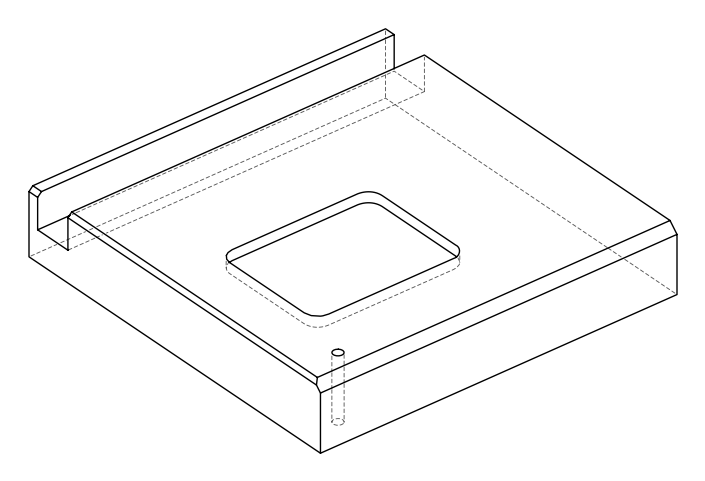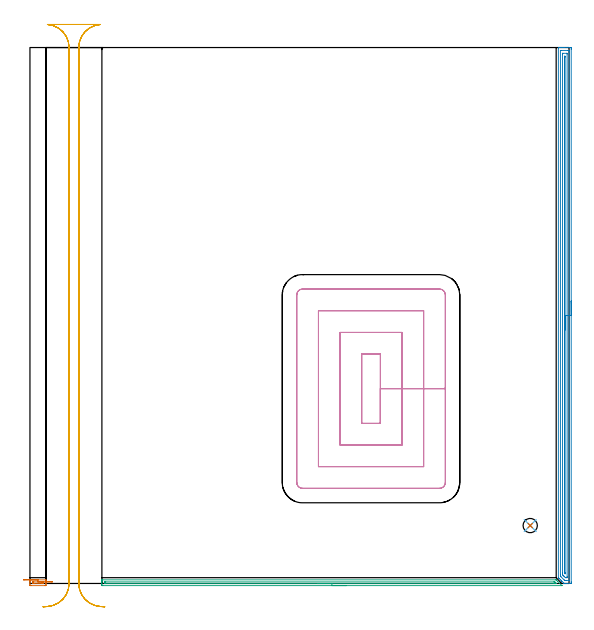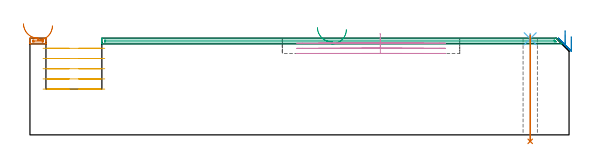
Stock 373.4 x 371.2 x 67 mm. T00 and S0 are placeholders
(PLAN: 7 operations, 4 tool changes, 34.6 min)
(1 AREA_MILL | FG_CHAMFER_SURFACE | UGT0205_001 | 0.34 min | 110 mm3)
(2 AREA_MILL_1 | FG_CHAMFER_SURFACE_1 | UGT0205_001 | 12.02 min | 14702 mm3)
(3 AREA_MILL_2 | FG_CHAMFER_SURFACE_2 | UGT0205_001 | 5.23 min | 2550 mm3)
(4 MILL_RECTANGULAR_POCKET | POCKET_RECTANGULAR_STRAIGHT | UGT0201_094 | Follow Part, ap 5, ae 75% | 7.79 min | 204082 mm3)
(5 MILL_RECTANGULAR_SLOT | SLOT_RECTANGULAR | UGT0201_004 | Follow Part, ap 8, ae 75% | 8.9 min | 507143 mm3)
(6 SPOT_DRILL | STEP1HOLE | NXT0321_9005460120000 | 0.03 min | 20 mm3)
(7 DRILL_THROUGH_HOLE_INTO_CENTER | STEP1HOLE | UGT0301_494 | 0.3 min | 5120 mm3)
(TOOL UGT0205_001 | Chamfer Mill 20 x 3 x 45 deg. | D20 FL50 Z2)
(TOOL UGT0201_094 | End mill 20 mm | D20 FL38 Z4)
(TOOL UGT0201_004 | End Mill 32 mm | D32 FL53 Z6)
(TOOL NXT0321_9005460120000 | NC Spot Drill, 142deg, 12mm, Carbide, Uncoated | D12 PA142 FL30 Z2)
(TOOL UGT0301_494 | Carbide Drill 9.9 mm | D9.9 PA118 FL87 Z2)
(OP 1 AREA_MILL)
G17 G21 G94 G90
T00 M6
G54
G17 G0 G90 X-4.45 Y2.5 S1061 M3
G43 Z77. H0
G94 G1 X-4.412 Z76.128 F250.
X-4.298 Z75.263
X-4.109 Z74.412
X-3.847 Z73.58
X-3.513 Z72.774
X-3.11 Z72.
X-2.642 Z71.264
X-2.11 Z70.572
X-1.521 Z69.929
X-0.878 Z69.34
X-0.186 Z68.808
X0.55 Z68.34
X1.324 Z67.937
X2.13 Z67.603
X2.962 Z67.341
X3.813 Z67.152
X4.678 Z67.038
X5.55 Z67.
X10.916
X11.09 Y2.497 Z66.988
X11.098 Y2.393 Z66.885
X11.1 Y2.283 Z66.782
Y2.083 Z66.583
Y1.368 Z65.863
Y0.142 Z64.639
Y-0.368 Z64.126
Y-0.981 Z63.515
X11.097 Y-1.236 Z63.259
X11.09 Y-1.494 Z63.002
X10.739 Y-1.498 Z63.
X10.469 Y-1.5
X0.631
X0.361 Y-1.498
X0.01 Y-1.494 Z63.002
X0. Y-1.236 Z63.259
Y-0.981 Z63.515
Y-0.368 Z64.126
Y1.011 Z65.506
Y1.368 Z65.863
Y2.083 Z66.583
Y2.283 Z66.782
X0.002 Y2.393 Z66.885
X0.01 Y2.497 Z66.988
X0.184 Y2.5 Z67.
X5.55
Y1.086 Z65.586
X8.077
X8.68 Y1.085 Z65.585
X8.973 Y1.084 Z65.584
X9.051 Y1.081 Z65.581
X9.085 Y1.079 Z65.579
X9.09 Y1.063 Z65.563
X9.097 Y0.964 Z65.464
X9.099 Y0.5 Z65.
X9.097 Y0.095 Z64.595
X9.09 Y-0.043 Z64.457
X9.086 Y-0.079 Z64.421
X9.056 Y-0.081 Z64.419
X8.982 Y-0.083 Z64.417
X8.68 Y-0.085 Z64.415
X8.389 Y-0.086 Z64.414
X3.023
X2.42 Y-0.085 Z64.415
X2.127 Y-0.084 Z64.416
X2.049 Y-0.081 Z64.419
X2.015 Y-0.079 Z64.421
X2.01 Y-0.063 Z64.437
X2.003 Y0.036 Z64.536
X2.001 Y0.5 Z65.
X2.003 Y0.905 Z65.405
X2.01 Y1.043 Z65.543
X2.014 Y1.079 Z65.579
X2.044 Y1.081 Z65.581
X2.118 Y1.083 Z65.583
X2.42 Y1.085 Z65.585
X2.711 Y1.086 Z65.586
X5.55
X6.422 Z65.624
X7.286 Z65.738
X8.138 Z65.926
X8.97 Z66.189
X9.776 Z66.523
X10.55 Z66.926
X11.286 Z67.394
X11.978 Z67.925
X12.621 Z68.515
X13.21 Z69.158
X13.741 Z69.85
X14.21 Z70.586
X14.613 Z71.36
X14.947 Z72.166
X15.209 Z72.998
X15.398 Z73.849
X15.512 Z74.714
X15.55 Z75.586
G0 Z77.
M5
M2
(OP 2 AREA_MILL_1)
G17 G21 G94 G90
T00 M6
G54
G17 G0 G90 X374.9 Y195.6 S1061 M3
G43 Z77. H0
Z68.1
G94 G1 Y195.562 Z67.229 F250.
Y195.448 Z66.364
Y195.259 Z65.512
Y194.997 Z64.68
Y194.663 Z63.874
Y194.26 Z63.1
Y193.792 Z62.364
Y193.26 Z61.672
Y192.671 Z61.029
Y192.028 Z60.44
Y191.336 Z59.909
Y190.6 Z59.44
Y189.826 Z59.037
Y189.02 Z58.703
Y188.188 Z58.441
Y187.336 Z58.252
Y186.472 Z58.138
Y185.6 Z58.1
Y1.034
X374.899 Y0.622 Z58.101
X374.894 Y0.146 Z58.103
X374.891 Y0.009 Z58.105
X374.424 Y0. Z58.571
X371.775 Z61.221
X371.083 Z61.916
X370.7 Z62.3
X370.008 Y0.006 Z62.991
X370. Y0.01 Z62.999
X369.827 Y0.175 Z63.173
X368.4 Y1.6 Z64.6
X368.242 Y1.756 Z64.755
X368.186 Y1.813 Z64.812
X367.547 Y2.453 Z65.453
X367.359 Y2.64 Z65.638
X366.697 Y3.303 Z66.303
X366.476 Y3.524 Z66.524
X366.218 Y3.782 Z66.781
X366.004 Y3.993 Z66.989
X366. Y4.196 Z67.
Y371.025
X366.003 Y371.191 Z66.988
X366.013 Y371.192 Z66.978
X366.372 Y371.2 Z66.627
X366.667 Z66.332
X367.359 Z65.636
X368.588 Z64.409
X369.125 Z63.869
X369.74 Z63.256
X374.156 Z58.842
X374.424 Y371.197 Z58.573
X374.892 Y371.191 Z58.106
X374.894 Y371.054 Z58.104
X374.898 Y370.578 Z58.102
X374.9 Y370.097 Z58.1
Y185.6
X373.486 Z59.514
X373.485 Y2.095 Z59.515
X373.484 Y2.043 Z59.516
X373.482 Y2.018 Z59.518
X373.48 Y2.012 Z59.52
X373.465 Y2.01 Z59.535
X373.061 Y2.001 Z59.939
X371.295 Z61.705
X370.892 Y2.004 Z62.108
X370.488 Y2.01 Z62.512
X370.444 Y2.017 Z62.556
X370.418 Y2.04 Z62.582
X370.363 Y2.09 Z62.637
X370.255 Y2.195 Z62.745
X370.041 Y2.409 Z62.959
X367.804 Y4.647 Z65.196
X367.584 Y4.87 Z65.416
X367.474 Y4.984 Z65.526
X367.422 Y5.039 Z65.578
X367.414 Y5.983 Z65.586
X367.415 Y369.105 Z65.585
X367.416 Y369.157 Z65.584
X367.418 Y369.182 Z65.582
X367.42 Y369.188 Z65.58
X367.434 Y369.19 Z65.566
X367.839 Y369.198 Z65.161
X372.254 Y369.2 Z60.746
X372.658 Y369.199 Z60.342
X373.14 Y369.197 Z59.86
X373.372 Y369.19 Z59.628
X373.479 Y369.177 Z59.521
X373.485 Y368.848 Z59.515
Y368.791
X373.486 Y185.6 Z59.514
X372.071 Z60.929
Y4.79
X372.069 Y4.196 Z60.931
X372.066 Y4.047 Z60.934
X372.065 Y4.017 Z60.935
X372.032 Y4.01 Z60.968
X371.966 Y4.003 Z61.034
X371.775 Y4.002 Z61.225
X371.078 Y4.007 Z61.922
X370.892 Y4.017 Z62.108
X370.707 Y4.196 Z62.293
X370.008 Y4.891 Z62.992
X369.809 Y5.09 Z63.191
X369.125 Y5.775 Z63.875
X368.92 Y5.983 Z64.08
X368.85 Y6.061 Z64.15
X368.835 Y6.099 Z64.165
X368.833 Y6.134 Z64.167
X368.83 Y6.282 Z64.17
X368.829 Y6.877 Z64.171
X368.828 Y7.177 Z64.172
X368.829 Y366.41 Z64.171
X368.831 Y367.004 Z64.169
X368.834 Y367.153 Z64.166
X368.835 Y367.183 Z64.165
X368.868 Y367.19 Z64.132
X368.934 Y367.197 Z64.066
X369.125 Y367.199 Z63.875
X371.582 Z61.418
X371.775 Y367.195 Z61.225
X371.968 Y367.19 Z61.032
X372.065 Y367.175 Z60.935
X372.068 Y367.104 Z60.932
X372.069 Y367.004 Z60.931
X372.071 Y366.704 Z60.929
Y185.6
X370.657 Z62.343
Y7.534
X370.656 Y7.115 Z62.344
X370.654 Y6.877 Z62.346
X370.65 Y6.751 Z62.35
X370.647 Y6.713 Z62.353
X370.621 Y6.738 Z62.379
X370.483 Y6.877 Z62.517
X370.25 Y7.14 Z62.75
X370.245 Y7.394 Z62.755
X370.243 Y7.533 Z62.757
Y364.323
X370.244 Y364.56 Z62.756
X370.246 Y364.976 Z62.754
X370.25 Y365.18 Z62.75
X370.45 Y365.19 Z62.55
X370.65 Y365.18 Z62.35
X370.653 Y364.979 Z62.347
X370.656 Y364.561 Z62.344
X370.657 Y185.6 Z62.343
Y184.728 Z62.381
Y183.864 Z62.495
Y183.012 Z62.683
Y182.18 Z62.946
Y181.374 Z63.28
Y180.6 Z63.682
Y179.864 Z64.151
Y179.172 Z64.682
Y178.529 Z65.272
Y177.94 Z65.915
Y177.408 Z66.607
Y176.94 Z67.343
Y176.537 Z68.117
Y176.203 Z68.923
Y175.941 Z69.755
Y175.752 Z70.606
Y175.638 Z71.471
Y175.6 Z72.343
G0 Z77.
M5
M2
(OP 3 AREA_MILL_2)
G17 G21 G94 G90
T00 M6
G54
G17 G0 G90 X219.15 Y-1.5 S1061 M3
G43 Z77. H0
Z73.
G94 G1 X219.112 Z72.128 F250.
X218.998 Z71.264
X218.809 Z70.412
X218.547 Z69.58
X218.213 Z68.774
X217.81 Z68.
X217.342 Z67.264
X216.81 Z66.572
X216.221 Z65.929
X215.578 Z65.34
X214.886 Z64.808
X214.15 Z64.34
X213.376 Z63.937
X212.57 Z63.603
X211.738 Z63.341
X210.886 Z63.152
X210.022 Z63.038
X209.15 Z63.
X50.43
X50.16 Y-1.498
X49.81 Y-1.494 Z63.002
X49.8 Y-1.236 Z63.259
Y-0.98 Z63.516
Y-0.368 Z64.126
Y0.145 Z64.642
Y0.5 Z64.996
Y1.013 Z65.509
Y1.368 Z65.863
Y2.078 Z66.577
Y2.284 Z66.784
X49.801 Y2.392 Z66.884
X49.803 Y2.45 Z66.941
X49.81 Y2.497 Z66.988
X49.983 Y2.5 Z67.
X364.293
X364.495 Y2.496 Z66.989
X364.58 Y2.422 Z66.919
X365.543 Y1.457 Z65.957
X368.403 Y-1.402 Z63.097
X368.482 Y-1.492 Z63.004
X368.451 Y-1.497 Z63.002
X368.372 Y-1.5 Z63.
X209.15
Y-0.086 Z64.414
X52.218 Y-0.085 Z64.415
X51.926 Y-0.084 Z64.416
X51.848 Y-0.081 Z64.419
X51.815 Y-0.079 Z64.421
X51.81 Y-0.063 Z64.437
X51.803 Y0.035 Z64.535
X51.801 Y0.5 Z65.
X51.803 Y0.903 Z65.403
X51.81 Y1.041 Z65.541
X51.813 Y1.079 Z65.579
X51.842 Y1.081 Z65.581
X51.917 Y1.083 Z65.583
X52.218 Y1.085 Z65.585
X52.509 Y1.086 Z65.586
X362.796
X363.399 Y1.084 Z65.584
X363.438 Y1.082 Z65.582
X363.456 Y1.079 Z65.579
X363.476 Y1.064 Z65.564
X363.562 Y0.983 Z65.483
X363.729 Y0.82 Z65.32
X364.049 Y0.5 Z65.
X364.293 Y0.253 Z64.753
X364.612 Y-0.079 Z64.421
X364.293 Y-0.082 Z64.418
X364.001 Y-0.085 Z64.415
X363.399 Y-0.086 Z64.414
X363.108
X209.15
X208.278 Z64.452
X207.414 Z64.566
X206.562 Z64.755
X205.73 Z65.017
X204.924 Z65.351
X204.15 Z65.754
X203.414 Z66.223
X202.722 Z66.754
X202.079 Z67.343
X201.49 Z67.986
X200.958 Z68.678
X200.49 Z69.414
X200.087 Z70.188
X199.753 Z70.994
X199.491 Z71.826
X199.302 Z72.678
X199.188 Z73.543
X199.15 Z74.414
G0 Z77.
M5
M2
(OP 4 MILL_RECTANGULAR_POCKET)
G17 G21 G94 G90
T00 M6
G54
G17 G0 G90 X242.317 Y110.9 S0 M3
G43 Z77. H0
Z70.
G94 G1 X242.7 Z69.897 F250.
Y134.9 Z63.467
Y158.9 F500.
X229.8
Y110.9
X242.7
Y134.9
X257.7
Y173.9
X214.8
Y95.9
X257.7
Y134.9
X272.7
Y188.9
X199.8
Y80.9
X272.7
Y134.9
X287.7
Y199.9
G3 X283.7 Y203.9 R4.
G1 X188.8
G3 X184.8 Y199.9 R4.
G1 Y69.9
G3 X188.8 Y65.9 R4.
G1 X283.7
G3 X287.7 Y69.9 R4.
G1 Y134.9
Y135.9
G0 X242.317 Y110.9 Z66.467
G1 X242.7 Z66.364 F250.
Y134.9 Z59.933
Y158.9 F500.
X229.8
Y110.9
X242.7
Y134.9
X257.7
Y173.9
X214.8
Y95.9
X257.7
Y134.9
X272.7
Y188.9
X199.8
Y80.9
X272.7
Y134.9
X287.7
Y199.9
G3 X283.7 Y203.9 R4.
G1 X188.8
G3 X184.8 Y199.9 R4.
G1 Y69.9
G3 X188.8 Y65.9 R4.
G1 X283.7
G3 X287.7 Y69.9 R4.
G1 Y134.9
Y135.9
G0 X242.317 Y110.9 Z62.933
G1 X242.7 Z62.831 F250.
Y134.9 Z56.4
Y158.9 F500.
X229.8
Y110.9
X242.7
Y134.9
X257.7
Y173.9
X214.8
Y95.9
X257.7
Y134.9
X272.7
Y188.9
X199.8
Y80.9
X272.7
Y134.9
X287.7
Y199.9
G3 X283.7 Y203.9 R4.
G1 X188.8
G3 X184.8 Y199.9 R4.
G1 Y69.9
G3 X188.8 Y65.9 R4.
G1 X283.7
G3 X287.7 Y69.9 R4.
G1 Y134.9
Y135.9
G0 Z77.
M5
M2
(OP 5 MILL_RECTANGULAR_SLOT)
G17 G21 G94 G90
T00 M6
G54
G17 G0 G90 X51.815 Y-16.154 S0 M3
G43 Z77. H0
Z59.94
G94 G1 X48.821 Y-15.97 F250.
G2 X33.8 Y0. R16. F500.
G1 Y371.2
G2 X48.82 Y387.17 R16.
G1 Y387.2
X12.08
Y387.17
G2 X27.1 Y371.2 R16.
G1 Y0.
G2 X12.079 Y-15.97 R16.
G1 X9.085 Y-16.154 F250.
G0 X51.815 Z52.88
G1 X48.821 Y-15.97
G2 X33.8 Y0. R16. F500.
G1 Y371.2
G2 X48.82 Y387.17 R16.
G1 Y387.2
X12.08
Y387.17
G2 X27.1 Y371.2 R16.
G1 Y0.
G2 X12.079 Y-15.97 R16.
G1 X9.085 Y-16.154 F250.
G0 X51.815 Z45.82
G1 X48.821 Y-15.97
G2 X33.8 Y0. R16. F500.
G1 Y371.2
G2 X48.82 Y387.17 R16.
G1 Y387.2
X12.08
Y387.17
G2 X27.1 Y371.2 R16.
G1 Y0.
G2 X12.079 Y-15.97 R16.
G1 X9.085 Y-16.154 F250.
G0 X51.815 Z38.76
G1 X48.821 Y-15.97
G2 X33.8 Y0. R16. F500.
G1 Y371.2
G2 X48.82 Y387.17 R16.
G1 Y387.2
X12.08
Y387.17
G2 X27.1 Y371.2 R16.
G1 Y0.
G2 X12.079 Y-15.97 R16.
G1 X9.085 Y-16.154 F250.
G0 X51.815 Z31.7
G1 X48.821 Y-15.97
G2 X33.8 Y0. R16. F500.
G1 Y371.2
G2 X48.82 Y387.17 R16.
G1 Y387.2
X12.08
Y387.17
G2 X27.1 Y371.2 R16.
G1 Y0.
G2 X12.079 Y-15.97 R16.
G1 X9.085 Y-16.154 F250.
G0 Z77.
M5
M2
(OP 6 SPOT_DRILL)
G17 G21 G94 G90
T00 M6
G54
G17 G0 G90 X346.5 Y40.1 S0 M3
G43 Z77. H0
G94 G81 G98 Z66.574 F250. R70.
G80
M5
M2
(OP 7 DRILL_THROUGH_HOLE_INTO_CENTER)
G17 G21 G94 G90
T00 M6
G54
G17 G0 G90 X346.5 Y40.1 S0 M3
G43 Z77. H0
G94 G73 G98 Z-4.474 F250. Q8.934 R69.
G80
M5
M2
